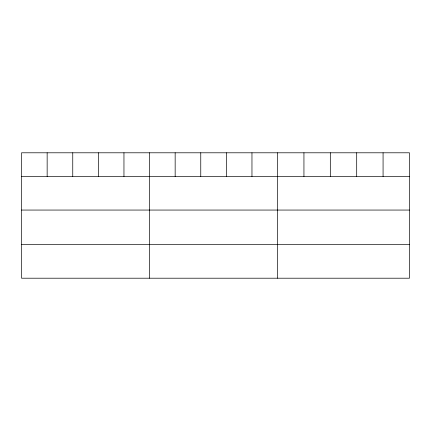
<?xml version="1.0" encoding="UTF-8"?>
<svg xmlns="http://www.w3.org/2000/svg" width="431" height="431" viewBox="0 0 431 431"><rect width="100%" height="100%" fill="white"/><g stroke="black" fill="none" stroke-linecap="round" stroke-linejoin="round"><path stroke-width="0.65" d="M409.45 176.494L409.45 278.205L21.55 278.205L21.55 152.795L409.45 152.795L409.45 176.494L21.55 176.494M21.55 210.059L409.45 210.059M21.55 244.641L409.45 244.641M383.073 152.795L383.073 176.494M356.696 152.795L356.696 176.494M330.318 152.795L330.318 176.494M303.941 152.795L303.941 176.494M277.564 152.795L277.564 278.205M251.963 152.795L251.963 176.494M226.361 152.795L226.361 176.494M200.76 152.795L200.76 176.494M175.158 152.795L175.158 176.494M149.557 152.795L149.557 278.205M123.956 152.795L123.956 176.494M98.354 152.795L98.354 176.494M72.753 152.795L72.753 176.494M47.151 152.795L47.151 176.494"/></g></svg>
